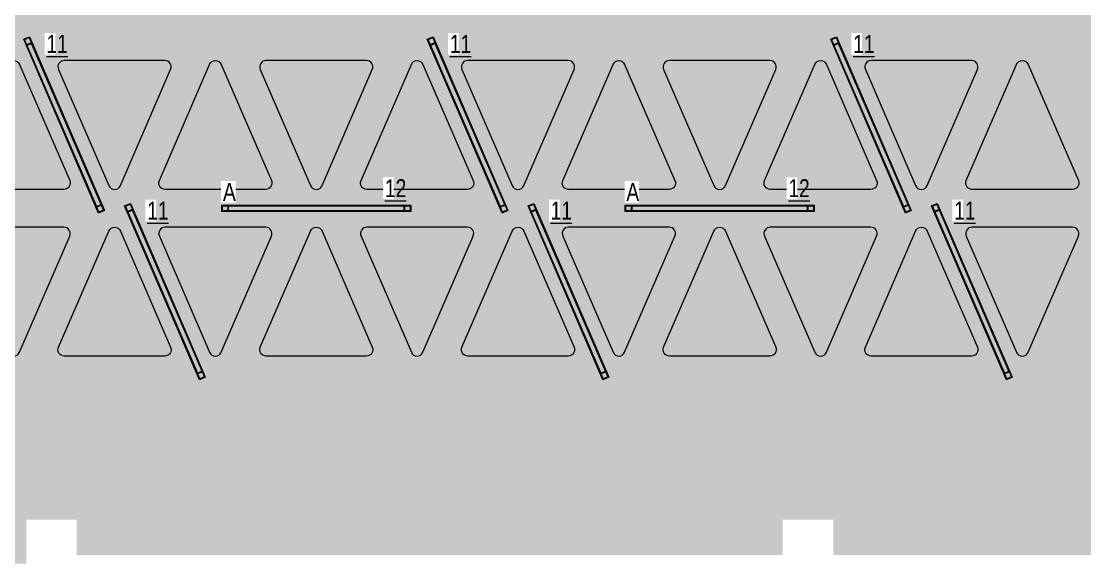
# Model space of a CAD drawing. Header units: millimetres. Extents: x -547274 to 397870, y -45599 to 141350.
# Drawn here: x 63403 to 71838, y 118451 to 122749 of the extents above; entities that cross this region are included whole.
import ezdxf

# ---------------------------------------------------------------- set-up
doc = ezdxf.new("R2010")
doc.units = ezdxf.units.MM
for name, color, linetype, lineweight in [('_ЭОМ_ОБЩ_Освещение_текст тип светильника', 172, 'Continuous', 50), ('_ЭОМ_светильник А', 1, 'Continuous', 35), ('_ЭОМ_светильник Р', 4, 'Continuous', 35), ('АР_Потолки_Штриховка', 252, 'Continuous', 0)]:
    doc.layers.add(name, color=color, linetype=linetype, lineweight=lineweight)
doc.layers.add('RAL 9010', color=7, linetype='Continuous')
for name, color, linetype, lineweight, true_color in [('АР_Потолок_RAL 095 85 40', 7, 'Continuous', 5, 0xddc87a), ('АР_Потолок_RAL 100 70 20', 7, 'Continuous', 5, 0xb3ac85), ('АР_Потолок_Покраска', 7, 'Continuous', 5, 0x007399)]:
    doc.layers.add(name, color=color, linetype=linetype, lineweight=lineweight, true_color=true_color)
doc.styles.add('ГОСТ', font='cad.shx', dxfattribs={"width": 0.8})

# ---------------------------------------------------------------- blocks, each defined once
blk = doc.blocks.new('RVE-PLS5070-1500-P')
at = {"color": 0, "linetype": 'ByBlock', "lineweight": -2, "ltscale": 40}
for points in [[(750, -25), (-750, -25), (-750, 25), (750, 25)], [(745, -20), (-745, -20), (-745, 20), (745, 20)]]:
    blk.add_lwpolyline(points, close=True, dxfattribs=at)

msp = doc.modelspace()

# ---------------------------------------------------------------- hatches: boundary and pattern name
at = {"layer": 'RAL 9010', "ltscale": 100, "true_color": 0xe1be89}
h = msp.add_hatch(color=31, dxfattribs=at)
h.dxf.hatch_style = 1
h.paths.add_polyline_path([(64587.1, 122367.6, 0.539691), (64541.2, 122437.5), (63743.5, 122437.5, 0.539691), (63697.7, 122367.6), (64096.5, 121446.9, 0.656611), (64188.3, 121446.9)])
h = msp.add_hatch(color=31, dxfattribs=at)
h.dxf.hatch_style = 1
h.paths.add_polyline_path([(65696.5, 121446.9, 0.656611), (65788.3, 121446.9), (66187.1, 122367.6, 0.539691), (66141.2, 122437.5), (65343.5, 122437.5, 0.539691), (65297.7, 122367.6)])
h = msp.add_hatch(color=31, dxfattribs=at)
h.dxf.hatch_style = 1
h.paths.add_polyline_path([(68188.3, 122407.4, 0.656611), (68096.5, 122407.4), (67697.7, 121486.6, 0.539691), (67743.5, 121416.8), (68541.2, 121416.8, 0.539691), (68587.1, 121486.6)])
h = msp.add_hatch(color=31, dxfattribs=at)
h.dxf.hatch_style = 1
h.paths.add_polyline_path([(70987.1, 122367.6, 0.539691), (70941.2, 122437.5), (70143.5, 122437.5, 0.539691), (70097.7, 122367.6), (70496.5, 121446.9, 0.656611), (70588.3, 121446.9)])
h = msp.add_hatch(color=31, dxfattribs=at)
h.dxf.hatch_style = 1
h.paths.add_polyline_path([(66496.5, 120126.1, 0.656611), (66588.3, 120126.1), (66987.1, 121046.9, 0.539691), (66941.2, 121116.8), (66143.5, 121116.8, 0.539691), (66097.7, 121046.9)])
h = msp.add_hatch(color=31, dxfattribs=at)
h.dxf.hatch_style = 1
h.paths.add_polyline_path([(68497.7, 120165.9, 0.539691), (68543.5, 120096), (69341.2, 120096, 0.539691), (69387.1, 120165.9), (68988.3, 121086.6, 0.656611), (68896.5, 121086.6)])
h = msp.add_hatch(color=31, dxfattribs=at)
h.dxf.hatch_style = 1
h.paths.add_polyline_path([(70943.5, 121116.8, 0.539691), (70897.7, 121046.9), (71296.5, 120126.1, 0.656611), (71388.3, 120126.1), (71787.1, 121046.9, 0.539691), (71741.2, 121116.8)])
at = {"layer": 'АР_Потолки_Штриховка', "ltscale": 100, "true_color": 0xf8f6b0}
h = msp.add_hatch(color=51, dxfattribs=at)
h.dxf.hatch_style = 1
h.paths.add_polyline_path([(64037, 121297.3), (63484.5, 122572.8), (63447.8, 122556.9), (64000.3, 121281.4)])
h = msp.add_hatch(color=51, dxfattribs=at)
h.dxf.hatch_style = 1
h.paths.add_polyline_path([(67237, 121297.3), (66684.5, 122572.8), (66647.8, 122556.9), (67200.3, 121281.4)])
h = msp.add_hatch(color=51, dxfattribs=at)
h.dxf.hatch_style = 1
h.paths.add_polyline_path([(70437, 121297.3), (69884.5, 122572.8), (69847.8, 122556.9), (70400.3, 121281.4)])
h = msp.add_hatch(color=51, dxfattribs=at)
h.dxf.hatch_style = 1
h.paths.add_polyline_path([(64837, 119976.6), (64284.5, 121252.1), (64247.8, 121236.2), (64800.3, 119960.7)])
h = msp.add_hatch(color=51, dxfattribs=at)
h.dxf.hatch_style = 1
h.paths.add_polyline_path([(65047.4, 121286.8), (66437.4, 121286.8), (66437.4, 121246.8), (65047.4, 121246.8)])
h = msp.add_hatch(color=51, dxfattribs=at)
h.dxf.hatch_style = 1
h.paths.add_polyline_path([(68037, 119976.6), (67484.5, 121252.1), (67447.8, 121236.2), (68000.3, 119960.7)])
h = msp.add_hatch(color=51, dxfattribs=at)
h.dxf.hatch_style = 1
h.paths.add_polyline_path([(68247.4, 121286.8), (69637.4, 121286.8), (69637.4, 121246.8), (68247.4, 121246.8)])
h = msp.add_hatch(color=51, dxfattribs=at)
h.dxf.hatch_style = 1
h.paths.add_polyline_path([(71237, 119976.6), (70684.5, 121252.1), (70647.8, 121236.2), (71200.3, 119960.7)])
at = {"layer": 'АР_Потолок_RAL 095 85 40', "transparency": 33554687}
h = msp.add_hatch(color=256, dxfattribs=at)
h.dxf.hatch_style = 1
h.paths.add_polyline_path([(63388.3, 122407.4, 0.656611), (63296.5, 122407.4), (62897.7, 121486.6, 0.539691), (62943.5, 121416.8), (63741.2, 121416.8, 0.539691), (63787.1, 121486.6)])
h = msp.add_hatch(color=256, dxfattribs=at)
h.dxf.hatch_style = 1
h.paths.add_polyline_path([(64988.3, 122407.4, 0.656611), (64896.5, 122407.4), (64497.7, 121486.6, 0.539691), (64543.5, 121416.8), (65341.2, 121416.8, 0.539691), (65387.1, 121486.6)])
h = msp.add_hatch(color=256, dxfattribs=at)
h.dxf.hatch_style = 1
h.paths.add_polyline_path([(67787.1, 122367.6, 0.539691), (67741.2, 122437.5), (66943.5, 122437.5, 0.539691), (66897.7, 122367.6), (67296.5, 121446.9, 0.656611), (67388.3, 121446.9)])
h = msp.add_hatch(color=256, dxfattribs=at)
h.dxf.hatch_style = 1
h.paths.add_polyline_path([(69788.3, 122407.4, 0.656611), (69696.5, 122407.4), (69297.7, 121486.6, 0.539691), (69343.5, 121416.8), (70141.2, 121416.8, 0.539691), (70187.1, 121486.6)])
h = msp.add_hatch(color=256, dxfattribs=at)
h.dxf.hatch_style = 1
h.paths.add_polyline_path([(64188.3, 121086.6, 0.656611), (64096.5, 121086.6), (63697.7, 120165.9, 0.539691), (63743.5, 120096), (64541.2, 120096, 0.539691), (64587.1, 120165.9)])
h = msp.add_hatch(color=256, dxfattribs=at)
h.dxf.hatch_style = 1
h.paths.add_polyline_path([(65297.7, 120165.9, 0.539691), (65343.5, 120096), (66141.2, 120096, 0.539691), (66187.1, 120165.9), (65788.3, 121086.6, 0.656611), (65696.5, 121086.6)])
h = msp.add_hatch(color=256, dxfattribs=at)
h.dxf.hatch_style = 1
h.paths.add_polyline_path([(67743.5, 121116.8, 0.539691), (67697.7, 121046.9), (68096.5, 120126.1, 0.656611), (68188.3, 120126.1), (68587.1, 121046.9, 0.539691), (68541.2, 121116.8)])
h = msp.add_hatch(color=256, dxfattribs=at)
h.dxf.hatch_style = 1
h.paths.add_polyline_path([(70588.3, 121086.6, 0.656611), (70496.5, 121086.6), (70097.7, 120165.9, 0.539691), (70143.5, 120096), (70941.2, 120096, 0.539691), (70987.1, 120165.9)])
at = {"layer": 'АР_Потолок_RAL 100 70 20', "transparency": 33554687}
h = msp.add_hatch(color=256, dxfattribs=at)
h.dxf.hatch_style = 1
h.paths.add_polyline_path([(66588.3, 122407.4, 0.656611), (66496.5, 122407.4), (66097.7, 121486.6, 0.539691), (66143.5, 121416.8), (66941.2, 121416.8, 0.539691), (66987.1, 121486.6)])
h = msp.add_hatch(color=256, dxfattribs=at)
h.dxf.hatch_style = 1
h.paths.add_polyline_path([(68896.5, 121446.9, 0.656611), (68988.3, 121446.9), (69387.1, 122367.6, 0.539691), (69341.2, 122437.5), (68543.5, 122437.5, 0.539691), (68497.7, 122367.6)])
h = msp.add_hatch(color=256, dxfattribs=at)
h.dxf.hatch_style = 1
h.paths.add_polyline_path([(71388.3, 122407.4, 0.656611), (71296.5, 122407.4), (70897.7, 121486.6, 0.539691), (70943.5, 121416.8), (71741.2, 121416.8, 0.539691), (71787.1, 121486.6)])
h = msp.add_hatch(color=256, dxfattribs=at)
h.dxf.hatch_style = 1
h.paths.add_polyline_path([(63296.5, 120126.1, 0.656611), (63388.3, 120126.1), (63787.1, 121046.9, 0.539691), (63741.2, 121116.8), (62943.5, 121116.8, 0.539691), (62897.7, 121046.9)])
h = msp.add_hatch(color=256, dxfattribs=at)
h.dxf.hatch_style = 1
h.paths.add_polyline_path([(64543.5, 121116.8, 0.539691), (64497.7, 121046.9), (64896.5, 120126.1, 0.656611), (64988.3, 120126.1), (65387.1, 121046.9, 0.539691), (65341.2, 121116.8)])
h = msp.add_hatch(color=256, dxfattribs=at)
h.dxf.hatch_style = 1
h.paths.add_polyline_path([(67388.3, 121086.6, 0.656611), (67296.5, 121086.6), (66897.7, 120165.9, 0.539691), (66943.5, 120096), (67741.2, 120096, 0.539691), (67787.1, 120165.9)])
h = msp.add_hatch(color=256, dxfattribs=at)
h.dxf.hatch_style = 1
h.paths.add_polyline_path([(69696.5, 120126.1, 0.656611), (69788.3, 120126.1), (70187.1, 121046.9, 0.539691), (70141.2, 121116.8), (69343.5, 121116.8, 0.539691), (69297.7, 121046.9)])
at = {"layer": 'АР_Потолок_Покраска'}
h = msp.add_hatch(dxfattribs=at)
h.set_pattern_fill('CROSS', color=256, scale=25)
h.paths.add_polyline_path([(63442.4, 124800.7), (63842.4, 124800.7), (63842.4, 124400.7), (63442.4, 124400.7)], flags=16)
h.paths.add_polyline_path([(69442.4, 124800.7), (69842.4, 124800.7), (69842.4, 124400.7), (69442.4, 124400.7)], flags=16)
edge = h.paths.add_edge_path()
edge.add_line((72392.4, 130000.7), (72393.1, 118520.7))
edge.add_line((72393.1, 118520.7), (69842.4, 118520.7))
edge.add_line((69842.4, 118520.7), (69842.4, 118800.7))
edge.add_line((69842.4, 118800.7), (69442.4, 118800.7))
edge.add_line((69442.4, 118800.7), (69442.4, 118520.7))
edge.add_line((69442.4, 118520.7), (63842.4, 118520.7))
edge.add_line((63842.4, 118520.7), (63842.4, 118800.7))
edge.add_line((63842.4, 118800.7), (63442.4, 118800.7))
edge.add_line((63442.4, 118800.7), (63442.4, 118450.7))
edge.add_line((63442.4, 118450.7), (62142.4, 118450.7))
edge.add_line((62142.4, 118450.7), (62142.4, 119550.6))
edge.add_line((62142.4, 119550.6), (55761.6, 119579))
edge.add_arc((63828.6, 118393.7), 8153.6, 93.13695, 171.64114, ccw=False)
edge.add_line((63382.4, 126535.1), (63382.4, 126660.7))
edge.add_line((63382.4, 126660.7), (63892.4, 126660.7))
edge.add_line((63892.4, 126660.7), (63892.4, 130000.7))
edge.add_line((63892.4, 130000.7), (72392.4, 130000.7))

# ---------------------------------------------------------------- linework, layer by layer
at = {"layer": 'АР_Потолки_Штриховка', "color": 18, "ltscale": 100, "true_color": 0x000000}
for points in [[(64043.6, 121294.7), (63487.1, 122579.4), (63441.2, 122559.5), (63997.7, 121274.9)], [(64037, 121297.3), (63484.5, 122572.8), (63447.8, 122556.9), (64000.3, 121281.4)], [(67243.6, 121294.7), (66687.1, 122579.4), (66641.2, 122559.5), (67197.7, 121274.9)], [(67237, 121297.3), (66684.5, 122572.8), (66647.8, 122556.9), (67200.3, 121281.4)], [(70443.6, 121294.7), (69887.1, 122579.4), (69841.2, 122559.5), (70397.7, 121274.9)], [(70437, 121297.3), (69884.5, 122572.8), (69847.8, 122556.9), (70400.3, 121281.4)], [(64843.6, 119974), (64287.1, 121258.7), (64241.2, 121238.8), (64797.7, 119954.1)], [(64837, 119976.6), (64284.5, 121252.1), (64247.8, 121236.2), (64800.3, 119960.7)], [(65042.4, 121291.8), (66442.4, 121291.8), (66442.4, 121241.8), (65042.4, 121241.8)], [(65047.4, 121286.8), (66437.4, 121286.8), (66437.4, 121246.8), (65047.4, 121246.8)], [(68043.6, 119974), (67487.1, 121258.7), (67441.2, 121238.8), (67997.7, 119954.1)], [(68037, 119976.6), (67484.5, 121252.1), (67447.8, 121236.2), (68000.3, 119960.7)], [(68242.4, 121291.8), (69642.4, 121291.8), (69642.4, 121241.8), (68242.4, 121241.8)], [(68247.4, 121286.8), (69637.4, 121286.8), (69637.4, 121246.8), (68247.4, 121246.8)], [(71243.6, 119974), (70687.1, 121258.7), (70641.2, 121238.8), (71197.7, 119954.1)], [(71237, 119976.6), (70684.5, 121252.1), (70647.8, 121236.2), (71200.3, 119960.7)]]:
    msp.add_lwpolyline(points, close=True, dxfattribs=at)
at = {"layer": 'АР_Потолки_Штриховка', "color": 18, "lineweight": 18, "ltscale": 100, "true_color": 0x000000}
for points in [[(64043.6, 121294.7), (63487.1, 122579.4), (63441.2, 122559.5), (63997.7, 121274.9)], [(64037, 121297.3), (63484.5, 122572.8), (63447.8, 122556.9), (64000.3, 121281.4)], [(67243.6, 121294.7), (66687.1, 122579.4), (66641.2, 122559.5), (67197.7, 121274.9)], [(67237, 121297.3), (66684.5, 122572.8), (66647.8, 122556.9), (67200.3, 121281.4)], [(70443.6, 121294.7), (69887.1, 122579.4), (69841.2, 122559.5), (70397.7, 121274.9)], [(70437, 121297.3), (69884.5, 122572.8), (69847.8, 122556.9), (70400.3, 121281.4)], [(64843.6, 119974), (64287.1, 121258.7), (64241.2, 121238.8), (64797.7, 119954.1)], [(64837, 119976.6), (64284.5, 121252.1), (64247.8, 121236.2), (64800.3, 119960.7)], [(65042.4, 121291.8), (66442.4, 121291.8), (66442.4, 121241.8), (65042.4, 121241.8)], [(65047.4, 121286.8), (66437.4, 121286.8), (66437.4, 121246.8), (65047.4, 121246.8)], [(68043.6, 119974), (67487.1, 121258.7), (67441.2, 121238.8), (67997.7, 119954.1)], [(68037, 119976.6), (67484.5, 121252.1), (67447.8, 121236.2), (68000.3, 119960.7)], [(68242.4, 121291.8), (69642.4, 121291.8), (69642.4, 121241.8), (68242.4, 121241.8)], [(68247.4, 121286.8), (69637.4, 121286.8), (69637.4, 121246.8), (68247.4, 121246.8)], [(71243.6, 119974), (70687.1, 121258.7), (70641.2, 121238.8), (71197.7, 119954.1)], [(71237, 119976.6), (70684.5, 121252.1), (70647.8, 121236.2), (71200.3, 119960.7)]]:
    msp.add_lwpolyline(points, close=True, dxfattribs=at)
at = {"layer": 'АР_Потолки_Штриховка', "color": 18, "ltscale": 100, "true_color": 0x000000}
for points in [[(63787.1, 121486.6, -0.539691), (63741.2, 121416.8), (62943.5, 121416.8, -0.539691), (62897.7, 121486.6), (63296.5, 122407.4, -0.656611), (63388.3, 122407.4), (63787.1, 121486.6)], [(64587.1, 122367.6, 0.539691), (64541.2, 122437.5), (63743.5, 122437.5, 0.539691), (63697.7, 122367.6), (64096.5, 121446.9, 0.656611), (64188.3, 121446.9), (64587.1, 122367.6)], [(65387.1, 121486.6, -0.539691), (65341.2, 121416.8), (64543.5, 121416.8, -0.539691), (64497.7, 121486.6), (64896.5, 122407.4, -0.656611), (64988.3, 122407.4), (65387.1, 121486.6)], [(66187.1, 122367.6, 0.539691), (66141.2, 122437.5), (65343.5, 122437.5, 0.539691), (65297.7, 122367.6), (65696.5, 121446.9, 0.656611), (65788.3, 121446.9), (66187.1, 122367.6)], [(66987.1, 121486.6, -0.539691), (66941.2, 121416.8), (66143.5, 121416.8, -0.539691), (66097.7, 121486.6), (66496.5, 122407.4, -0.656611), (66588.3, 122407.4), (66987.1, 121486.6)], [(67787.1, 122367.6, 0.539691), (67741.2, 122437.5), (66943.5, 122437.5, 0.539691), (66897.7, 122367.6), (67296.5, 121446.9, 0.656611), (67388.3, 121446.9), (67787.1, 122367.6)], [(68587.1, 121486.6, -0.539691), (68541.2, 121416.8), (67743.5, 121416.8, -0.539691), (67697.7, 121486.6), (68096.5, 122407.4, -0.656611), (68188.3, 122407.4), (68587.1, 121486.6)], [(69387.1, 122367.6, 0.539691), (69341.2, 122437.5), (68543.5, 122437.5, 0.539691), (68497.7, 122367.6), (68896.5, 121446.9, 0.656611), (68988.3, 121446.9), (69387.1, 122367.6)], [(70187.1, 121486.6, -0.539691), (70141.2, 121416.8), (69343.5, 121416.8, -0.539691), (69297.7, 121486.6), (69696.5, 122407.4, -0.656611), (69788.3, 122407.4), (70187.1, 121486.6)], [(70987.1, 122367.6, 0.539691), (70941.2, 122437.5), (70143.5, 122437.5, 0.539691), (70097.7, 122367.6), (70496.5, 121446.9, 0.656611), (70588.3, 121446.9), (70987.1, 122367.6)], [(71787.1, 121486.6, -0.539691), (71741.2, 121416.8), (70943.5, 121416.8, -0.539691), (70897.7, 121486.6), (71296.5, 122407.4, -0.656611), (71388.3, 122407.4), (71787.1, 121486.6)], [(63787.1, 121046.9, 0.539691), (63741.2, 121116.8), (62943.5, 121116.8, 0.539691), (62897.7, 121046.9), (63296.5, 120126.1, 0.656611), (63388.3, 120126.1), (63787.1, 121046.9)], [(64587.1, 120165.9, -0.539691), (64541.2, 120096), (63743.5, 120096, -0.539691), (63697.7, 120165.9), (64096.5, 121086.6, -0.656611), (64188.3, 121086.6), (64587.1, 120165.9)], [(65387.1, 121046.9, 0.539691), (65341.2, 121116.8), (64543.5, 121116.8, 0.539691), (64497.7, 121046.9), (64896.5, 120126.1, 0.656611), (64988.3, 120126.1), (65387.1, 121046.9)], [(66187.1, 120165.9, -0.539691), (66141.2, 120096), (65343.5, 120096, -0.539691), (65297.7, 120165.9), (65696.5, 121086.6, -0.656611), (65788.3, 121086.6), (66187.1, 120165.9)], [(66987.1, 121046.9, 0.539691), (66941.2, 121116.8), (66143.5, 121116.8, 0.539691), (66097.7, 121046.9), (66496.5, 120126.1, 0.656611), (66588.3, 120126.1), (66987.1, 121046.9)], [(67787.1, 120165.9, -0.539691), (67741.2, 120096), (66943.5, 120096, -0.539691), (66897.7, 120165.9), (67296.5, 121086.6, -0.656611), (67388.3, 121086.6), (67787.1, 120165.9)], [(68587.1, 121046.9, 0.539691), (68541.2, 121116.8), (67743.5, 121116.8, 0.539691), (67697.7, 121046.9), (68096.5, 120126.1, 0.656611), (68188.3, 120126.1), (68587.1, 121046.9)], [(69387.1, 120165.9, -0.539691), (69341.2, 120096), (68543.5, 120096, -0.539691), (68497.7, 120165.9), (68896.5, 121086.6, -0.656611), (68988.3, 121086.6), (69387.1, 120165.9)], [(70187.1, 121046.9, 0.539691), (70141.2, 121116.8), (69343.5, 121116.8, 0.539691), (69297.7, 121046.9), (69696.5, 120126.1, 0.656611), (69788.3, 120126.1), (70187.1, 121046.9)], [(70987.1, 120165.9, -0.539691), (70941.2, 120096), (70143.5, 120096, -0.539691), (70097.7, 120165.9), (70496.5, 121086.6, -0.656611), (70588.3, 121086.6), (70987.1, 120165.9)], [(71787.1, 121046.9, 0.539691), (71741.2, 121116.8), (70943.5, 121116.8, 0.539691), (70897.7, 121046.9), (71296.5, 120126.1, 0.656611), (71388.3, 120126.1), (71787.1, 121046.9)]]:
    msp.add_lwpolyline(points, format="xyb", dxfattribs=at)
at = {"layer": 'АР_Потолки_Штриховка', "color": 18, "lineweight": 18, "ltscale": 100, "true_color": 0x000000}
for points in [[(63787.1, 121486.6, -0.539691), (63741.2, 121416.8), (62943.5, 121416.8, -0.539691), (62897.7, 121486.6), (63296.5, 122407.4, -0.656611), (63388.3, 122407.4), (63787.1, 121486.6)], [(64587.1, 122367.6, 0.539691), (64541.2, 122437.5), (63743.5, 122437.5, 0.539691), (63697.7, 122367.6), (64096.5, 121446.9, 0.656611), (64188.3, 121446.9), (64587.1, 122367.6)], [(65387.1, 121486.6, -0.539691), (65341.2, 121416.8), (64543.5, 121416.8, -0.539691), (64497.7, 121486.6), (64896.5, 122407.4, -0.656611), (64988.3, 122407.4), (65387.1, 121486.6)], [(66187.1, 122367.6, 0.539691), (66141.2, 122437.5), (65343.5, 122437.5, 0.539691), (65297.7, 122367.6), (65696.5, 121446.9, 0.656611), (65788.3, 121446.9), (66187.1, 122367.6)], [(66987.1, 121486.6, -0.539691), (66941.2, 121416.8), (66143.5, 121416.8, -0.539691), (66097.7, 121486.6), (66496.5, 122407.4, -0.656611), (66588.3, 122407.4), (66987.1, 121486.6)], [(67787.1, 122367.6, 0.539691), (67741.2, 122437.5), (66943.5, 122437.5, 0.539691), (66897.7, 122367.6), (67296.5, 121446.9, 0.656611), (67388.3, 121446.9), (67787.1, 122367.6)], [(68587.1, 121486.6, -0.539691), (68541.2, 121416.8), (67743.5, 121416.8, -0.539691), (67697.7, 121486.6), (68096.5, 122407.4, -0.656611), (68188.3, 122407.4), (68587.1, 121486.6)], [(69387.1, 122367.6, 0.539691), (69341.2, 122437.5), (68543.5, 122437.5, 0.539691), (68497.7, 122367.6), (68896.5, 121446.9, 0.656611), (68988.3, 121446.9), (69387.1, 122367.6)], [(70187.1, 121486.6, -0.539691), (70141.2, 121416.8), (69343.5, 121416.8, -0.539691), (69297.7, 121486.6), (69696.5, 122407.4, -0.656611), (69788.3, 122407.4), (70187.1, 121486.6)], [(70987.1, 122367.6, 0.539691), (70941.2, 122437.5), (70143.5, 122437.5, 0.539691), (70097.7, 122367.6), (70496.5, 121446.9, 0.656611), (70588.3, 121446.9), (70987.1, 122367.6)], [(71787.1, 121486.6, -0.539691), (71741.2, 121416.8), (70943.5, 121416.8, -0.539691), (70897.7, 121486.6), (71296.5, 122407.4, -0.656611), (71388.3, 122407.4), (71787.1, 121486.6)], [(63787.1, 121046.9, 0.539691), (63741.2, 121116.8), (62943.5, 121116.8, 0.539691), (62897.7, 121046.9), (63296.5, 120126.1, 0.656611), (63388.3, 120126.1), (63787.1, 121046.9)], [(64587.1, 120165.9, -0.539691), (64541.2, 120096), (63743.5, 120096, -0.539691), (63697.7, 120165.9), (64096.5, 121086.6, -0.656611), (64188.3, 121086.6), (64587.1, 120165.9)], [(65387.1, 121046.9, 0.539691), (65341.2, 121116.8), (64543.5, 121116.8, 0.539691), (64497.7, 121046.9), (64896.5, 120126.1, 0.656611), (64988.3, 120126.1), (65387.1, 121046.9)], [(66187.1, 120165.9, -0.539691), (66141.2, 120096), (65343.5, 120096, -0.539691), (65297.7, 120165.9), (65696.5, 121086.6, -0.656611), (65788.3, 121086.6), (66187.1, 120165.9)], [(66987.1, 121046.9, 0.539691), (66941.2, 121116.8), (66143.5, 121116.8, 0.539691), (66097.7, 121046.9), (66496.5, 120126.1, 0.656611), (66588.3, 120126.1), (66987.1, 121046.9)], [(67787.1, 120165.9, -0.539691), (67741.2, 120096), (66943.5, 120096, -0.539691), (66897.7, 120165.9), (67296.5, 121086.6, -0.656611), (67388.3, 121086.6), (67787.1, 120165.9)], [(68587.1, 121046.9, 0.539691), (68541.2, 121116.8), (67743.5, 121116.8, 0.539691), (67697.7, 121046.9), (68096.5, 120126.1, 0.656611), (68188.3, 120126.1), (68587.1, 121046.9)], [(69387.1, 120165.9, -0.539691), (69341.2, 120096), (68543.5, 120096, -0.539691), (68497.7, 120165.9), (68896.5, 121086.6, -0.656611), (68988.3, 121086.6), (69387.1, 120165.9)], [(70187.1, 121046.9, 0.539691), (70141.2, 121116.8), (69343.5, 121116.8, 0.539691), (69297.7, 121046.9), (69696.5, 120126.1, 0.656611), (69788.3, 120126.1), (70187.1, 121046.9)], [(70987.1, 120165.9, -0.539691), (70941.2, 120096), (70143.5, 120096, -0.539691), (70097.7, 120165.9), (70496.5, 121086.6, -0.656611), (70588.3, 121086.6), (70987.1, 120165.9)], [(71787.1, 121046.9, 0.539691), (71741.2, 121116.8), (70943.5, 121116.8, 0.539691), (70897.7, 121046.9), (71296.5, 120126.1, 0.656611), (71388.3, 120126.1), (71787.1, 121046.9)]]:
    msp.add_lwpolyline(points, format="xyb", dxfattribs=at)

# ---------------------------------------------------------------- block references
at = {"layer": '_ЭОМ_светильник Р', "color": 18, "lineweight": 18, "ltscale": 100, "true_color": 0x000000, "rotation": 293.3109098092323}
for p in [(63742.4, 121927.1), (66942.4, 121927.1), (70142.4, 121927.1), (64542.4, 120606.4), (67742.4, 120606.4), (70942.4, 120606.4)]:
    msp.add_blockref('RVE-PLS5070-1500-P', p, dxfattribs=at)

# ---------------------------------------------------------------- next in the draw order: texts
at = {"layer": '_ЭОМ_ОБЩ_Освещение_текст тип светильника', "color": 18, "lineweight": 18, "ltscale": 40, "true_color": 0x000000, "char_height": 142.19, "width": 55.872, "attachment_point": 1, "style": 'ГОСТ', "bg_fill": 3, "box_fill_scale": 1.1, "bg_fill_color": 256, "bg_fill_transparency": 0}
for s, insert in [('{\\L11}', (63601.6, 122640.7)), ('{\\L11}', (66801.6, 122640.7)), ('{\\L11}', (70001.6, 122640.7)), ('{\\L12}', (66287.1, 121497.4)), ('{\\L12}', (69487.1, 121497.4)), ('{\\L11}', (64401.6, 121320)), ('{\\L11}', (67601.6, 121320)), ('{\\L11}', (70801.6, 121320))]:
    msp.add_mtext(s, dxfattribs=dict(at, insert=insert))
at = {"layer": '_ЭОМ_светильник А', "color": 18, "lineweight": 18, "ltscale": 100, "true_color": 0x000000, "char_height": 142.2, "width": 86.044, "attachment_point": 1, "style": 'ГОСТ', "bg_fill": 3, "box_fill_scale": 1.1, "bg_fill_color": 256, "bg_fill_transparency": 0}
for insert in [(65002.2, 121467.7), (68202.2, 121467.7)]:
    msp.add_mtext('А', dxfattribs=dict(at, insert=insert))

# ---------------------------------------------------------------- next in the draw order: block references
at = {"layer": '_ЭОМ_светильник А', "color": 18, "lineweight": 18, "ltscale": 100, "true_color": 0x000000, "rotation": 180}
for p in [(65742.4, 121266.8), (68942.4, 121266.8)]:
    msp.add_blockref('RVE-PLS5070-1500-P', p, dxfattribs=at)

doc.saveas('drawing.dxf')
